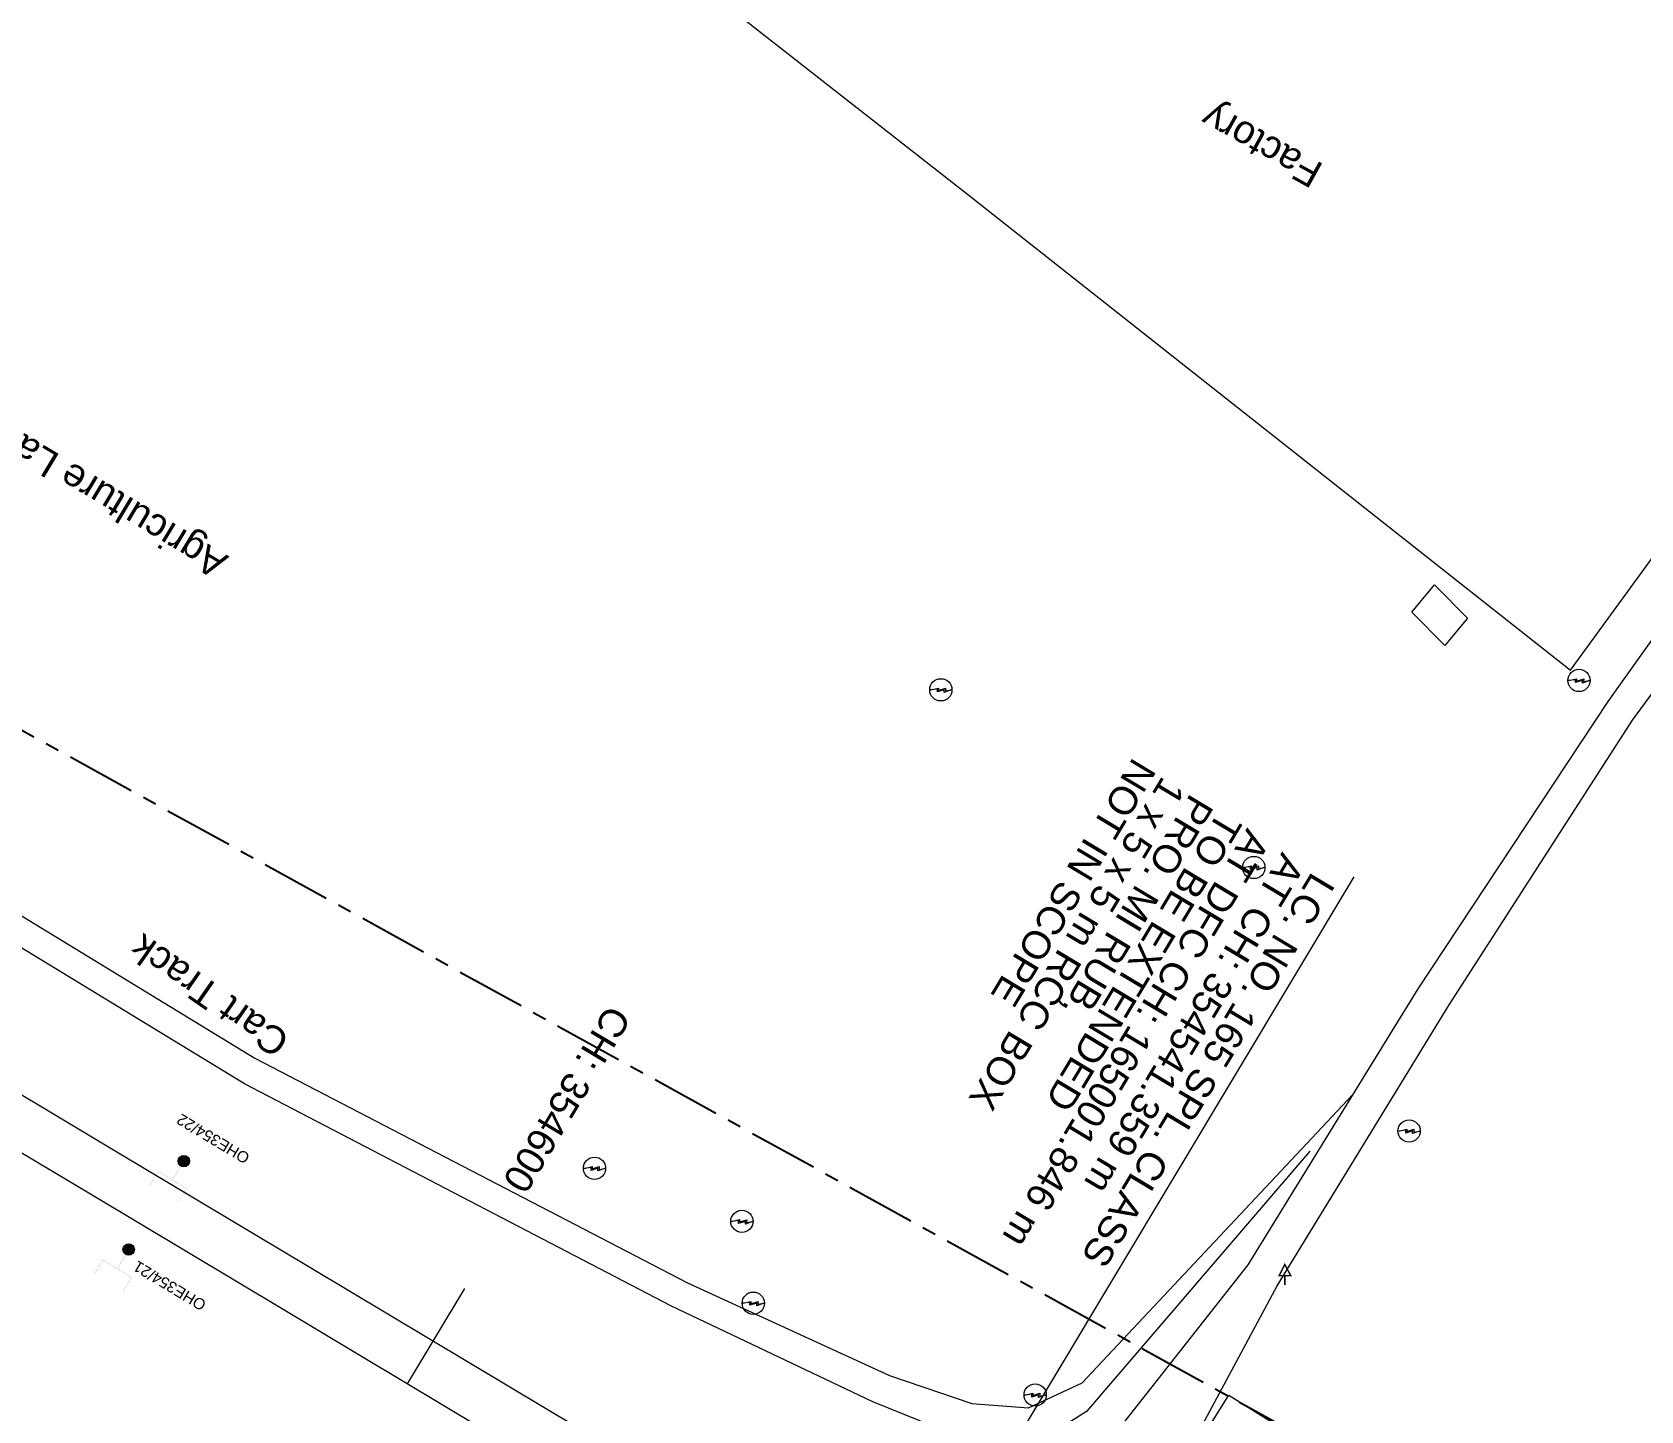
# Model space of a CAD drawing. Header units: metres. Extents: x 593168 to 611286, y 3401475 to 3412398.
# Drawn here: x 598720.4 to 598865, y 3409003.7 to 3409127.6 of the extents above; entities that cross this region are included whole.
import ezdxf

# ---------------------------------------------------------------- set-up
doc = ezdxf.new("R2010")
doc.units = ezdxf.units.M
doc.header["$MEASUREMENT"] = 0
doc.linetypes.add('CENTER', pattern=[2, 1.25, -0.25, 0.25, -0.25])
for name, color, linetype, lineweight in [('Cart Track', 34, 'Continuous', 0), ('Compound Wall', 251, 'Continuous', 0), ('Electric Pole', 251, 'Continuous', 0), ('Existing IR Chainage', 7, 'Continuous', 0), ('Existing IR Track', 143, 'Continuous', 0), ('LC DETAILS IN PLAN', 7, 'Continuous', 0), ('OHE MAST', 8, 'Continuous', 0), ('OHE MAST TEXT', 8, 'Continuous', 0), ('Residential Building Pucca', 251, 'Continuous', 0), ('Side Details', 251, 'Continuous', 0), ('Sign Board', 251, 'Continuous', 0), ('Subroad Edge', 34, 'Continuous', 0), ('Text1', 251, 'Continuous', 0), ('TOPOSTYLEREMARK', 251, 'Continuous', 0)]:
    doc.layers.add(name, color=color, linetype=linetype, lineweight=lineweight)
doc.layers.add('Existing Railway Boundary', color=7, linetype='CENTER')
doc.styles.get("Standard").update_dxf_attribs({"font": 'arial_0.ttf'})
doc.styles.add('Style-Arial', font='arial_0.ttf')

# ---------------------------------------------------------------- blocks, each defined once
blk = doc.blocks.new('EP')
blk.add_hatch(color=8).paths.add_polyline_path([(-0.21, -0.05), (-0.21, 0.16), (-0.93, -0.01), (-0.31, 0.07), (-0.31, -0.19), (0.31, 0), (0.31, -0.24), (0.94, -0.01), (0.41, -0.1), (0.43, 0.15)])
at = {"color": 8}
for p, q in [((-0.93, -0.01), (-0.21, 0.16)), ((-0.31, 0.07), (-0.93, -0.01)), ((-0.31, -0.19), (-0.31, 0.07)), ((0.31, 0), (-0.31, -0.19)), ((-0.21, 0.16), (-0.21, -0.05)), ((-0.21, -0.05), (0.43, 0.15)), ((0.31, -0.24), (0.31, 0)), ((0.43, 0.15), (0.41, -0.1)), ((0.94, -0.01), (0.31, -0.24)), ((0.41, -0.1), (0.94, -0.01))]:
    blk.add_line(p, q, dxfattribs=at)
blk.add_circle((0, 0), 1, dxfattribs=at)
blk = doc.blocks.new('TSB')
at = {"const_width": 0.132}
blk.add_lwpolyline([(-0.51, 0.84), (0.54, 0.84), (0, 1.85)], close=True, dxfattribs=at)
at = {"const_width": 0.142}
blk.add_lwpolyline([(0, 0.84), (0, 0)], dxfattribs=at)
blk = doc.blocks.new('OHE MAST')
h = blk.add_hatch(color=256)
h.dxf.hatch_style = 1
edge = h.paths.add_edge_path()
edge.add_arc((0, 0), 0.514, 0, 360)
at = {"const_width": 0.01}
for points in [[(1.5, 3.5), (1.5, 2), (-1.5, 2), (-1.5, 3.5)], [(0, 2), (0, 0)]]:
    blk.add_lwpolyline(points, dxfattribs=at)
blk.add_circle((0, 0), 0.514)

msp = doc.modelspace()

# ---------------------------------------------------------------- linework, layer by layer
at = {"layer": 'Cart Track'}
for points in [[(598587.8079, 3409127.4558, 257.0758), (598616.2726, 3409110.039, 257.1877), (598646.6865, 3409091.6007, 257.1378), (598676.4327, 3409073.8503, 257.1987), (598709.7278, 3409054.1261, 257.2877), (598740.4329, 3409035.426, 257.2367), (598779.2926, 3409015.2284, 257.2487), (598797.464, 3409006.9027, 257.1348), (598804.8632, 3409004.3895, 257.1108), (598809.9324, 3409003.9837, 257.1378), (598814.7774, 3409006.2391, 257.2787), (598839.0549, 3409032.1297, 258.3874)], [(598835.2392, 3409027.0533, 258.1215), (598815.1471, 3409003.656, 257.5106), (598810.8887, 3409000.9361, 257.3297), (598804.5441, 3409001.0495, 257.1837), (598795.9563, 3409004.5215, 257.0858), (598777.8583, 3409013.1316, 257.1907), (598739.5138, 3409033.1076, 257.4247), (598707.8777, 3409052.3633, 257.3417), (598675.1978, 3409071.5886, 257.1857), (598645.6025, 3409089.5959, 257.1727), (598615.1663, 3409108.1204, 257.2157), (598586.0484, 3409125.6456, 257.2367)]]:
    msp.add_polyline3d(points, dxfattribs=at)
at = {"layer": 'Compound Wall'}
for points in [[(598733.8164, 3409168.3603, 257.5316), (598804.468, 3409113.0519, 257.3647), (598858.6602, 3409070.2884, 257.4697)], [(598858.6602, 3409070.2884, 257.4697), (598882.2951, 3409102.7338, 257.8675), (598881.9912, 3409102.8747, 257.8675)]]:
    msp.add_polyline3d(points, dxfattribs=at)
at = {"layer": 'Existing IR Chainage', "color": 7, "linetype": 'Continuous', "lineweight": 13, "flags": 128}
msp.add_lwpolyline([(598759.2534, 3409014.7169), (598754.1166, 3409006.1371)], dxfattribs=at)
at = {"layer": 'Existing IR Track', "flags": 128}
for points in [[(598955.2016, 3408891.2202), (598934.5639, 3408903.565), (598915.1942, 3408915.1242), (598895.0501, 3408927.1457), (598880.6638, 3408935.7542), (598865.6503, 3408944.738), (598848.7221, 3408954.85), (598831.1291, 3408965.359), (598813.8627, 3408975.6723), (598795.8417, 3408986.4364), (598779.2251, 3408996.3638), (598763.1866, 3409005.9459), (598745.3563, 3409016.6077), (598728.1843, 3409026.8757), (598712.5143, 3409036.2397), (598696.6612, 3409045.7137), (598678.822, 3409056.4557), (598654.2954, 3409071.0582), (598629.6031, 3409085.7596), (598615.3422, 3409094.2965), (598601.2624, 3409102.7251), (598582.7189, 3409113.8003), (598565.1242, 3409124.3088)], [(598952.7177, 3408887.2786), (598932.0591, 3408899.8251), (598912.7989, 3408911.3331), (598892.9227, 3408923.2091), (598878.2637, 3408931.9585), (598863.4704, 3408940.7881), (598846.311, 3408951.0352), (598828.9805, 3408961.3845), (598811.4519, 3408971.8575), (598792.9666, 3408982.9021), (598776.8204, 3408992.5565), (598760.7156, 3409002.1861), (598742.9617, 3409012.8156), (598725.8041, 3409023.0881), (598710.1228, 3409032.4555), (598694.201, 3409041.9665), (598676.467, 3409052.5075), (598651.86, 3409067.2042), (598626.949, 3409082.0825), (598612.9303, 3409090.4789), (598598.8679, 3409098.9015), (598580.306, 3409109.9806), (598562.7555, 3409120.4559)]]:
    msp.add_lwpolyline(points, dxfattribs=at)
at = {"layer": 'Existing Railway Boundary', "ltscale": 5}
msp.add_lwpolyline([(600068.3432, 3408361.2078), (600130.6112, 3408459.8878), (599836.1292, 3408634.1143), (599768.1577, 3408518.5779), (599661.815, 3408580.4349), (599612.2027, 3408612.2329), (599553.6452, 3408693.0476), (599543.655, 3408685.9527), (599543.655, 3408683.2921), (599530.154, 3408666.7376), (599508.5547, 3408629.4251), (598272.8019, 3409311.3517), (598226.2603, 3409339.3887), (598151.2488, 3409384.2728), (597917.699, 3409525.8316), (597735.9935, 3409630.0193)], dxfattribs=at)
at = {"layer": 'LC DETAILS IN PLAN', "lineweight": 13, "flags": 128}
msp.add_lwpolyline([(598804.446, 3408976.043), (598814.8546, 3408993.581), (598807.1382, 3408998.1914), (598839.1956, 3409051.7183)], dxfattribs=at)
at = {"layer": 'Residential Building Pucca'}
msp.add_polyline3d([(598846.4335, 3409077.9469, 257.4407), (598849.3929, 3409074.9544, 257.3847), (598847.3541, 3409072.4971, 257.4647), (598844.3944, 3409075.4898, 257.4647)], close=True, dxfattribs=at)
at = {"layer": 'Subroad Edge'}
for points in [[(598717.6052, 3408896.3842, 257.8744), (598725.4041, 3408902.3569, 257.8585), (598742.2361, 3408914.7562, 257.8945), (598775.4324, 3408942.6162, 258.2974), (598788.4568, 3408959.8904, 259.756), (598796.6394, 3408970.8253, 260.7987), (598805.8902, 3408983.0865, 260.9346), (598812.2023, 3408994.6275, 260.5048), (598829.6746, 3409016.834, 258.9942), (598844.9453, 3409041.6331, 258.1864), (598862.0201, 3409067.4698, 257.8166), (598898.8346, 3409119.1303, 257.7442)], [(598720.6803, 3408894.743, 257.9161), (598727.0823, 3408899.6587, 257.8945), (598743.8996, 3408912.0644, 257.8915), (598778.8122, 3408939.0313, 258.2534), (598794.6744, 3408955.5581, 259.781), (598802.3469, 3408966.6763, 260.7987), (598802.4275, 3408966.8876, 260.8547), (598810.696, 3408980.2322, 260.9306), (598818.7038, 3408989.6578, 260.6277), (598832.2879, 3409014.9594, 259.0012), (598847.7356, 3409040.1895, 258.0675), (598864.2136, 3409065.7878, 257.7846), (598901.2991, 3409116.1903, 257.7626)]]:
    msp.add_polyline3d(points, dxfattribs=at)
at = {"layer": 'TOPOSTYLEREMARK', "linetype": 'Continuous'}
msp.add_lwpolyline([(598846.1108, 3408993.7659), (598839.4083, 3408983.0396), (598821.2358, 3408994.395), (598827.9383, 3409005.1213)], close=True, dxfattribs=at)

# ---------------------------------------------------------------- block references
at = {"layer": 'Electric Pole', "xscale": 0.9997078269580061, "yscale": 0.9997078269580061, "zscale": 0.9997078269580061}
for p in [(598802.0673, 3409068.5106, 257.2827), (598859.4047, 3409069.3497, 257.4876), (598830.1956, 3409052.5402, 256.9528), (598844.1475, 3409028.8691, 258.1864), (598770.9472, 3409025.521, 257.1168), (598784.1932, 3409020.7505, 256.6039), (598785.2121, 3409013.3933, 256.8468), (598810.5449, 3409005.1495, 256.9468)]:
    msp.add_blockref('EP', p, dxfattribs=at)
at = {"layer": 'OHE MAST', "rotation": 149.0208306544456}
for p in [(598734.0468, 3409026.1638), (598729.0952, 3409018.2147)]:
    msp.add_blockref('OHE MAST', p, dxfattribs=at)
at = {"layer": 'Sign Board', "xscale": 0.9997078269580061, "yscale": 0.9997078269580061, "zscale": 0.9997078269580061}
msp.add_blockref('TSB', (598832.9764, 3409015.021, 258.8083), dxfattribs=at)

# ---------------------------------------------------------------- texts
at = {"layer": 'Cart Track'}
msp.add_text('Cart Track', height=2.5, rotation=145.065148, dxfattribs=at).set_placement((598743.7305, 3409037.3757, 156.3202))
at = {"layer": 'Existing IR Chainage', "color": 7, "lineweight": 0, "insert": (598763.6753, 3409023.7247), "char_height": 2.5, "attachment_point": 6, "rotation": 239.090467, "line_spacing_factor": 0.60036, "style": 'Style-Arial'}
msp.add_mtext('CH: 354600', dxfattribs=at)
at = {"layer": 'LC DETAILS IN PLAN', "color": 10, "style": 'Style-Arial'}
for s, p in [('NOT IN SCOPE', (598819.3694, 3409062.5355)), ('1 x 5 x 5 m RCC BOX', (598821.9938, 3409060.8587)), ('PRO. MI RUB,', (598824.5316, 3409059.2923)), ('TO BE EXTENDED', (598827.0693, 3409057.7258)), ('AT DFC CH: 165001.846 m', (598829.6071, 3409056.1594))]:
    msp.add_text(s, height=2.5, rotation=239, dxfattribs=at).set_placement(p)
at = {"layer": 'LC DETAILS IN PLAN', "style": 'Style-Arial'}
for s, p in [('AT CH: 354541.359 m', (598832.7461, 3409054.0069)), ('LC. NO. 165 SPL. CLASS', (598835.4245, 3409052.2522))]:
    msp.add_text(s, height=2.5, rotation=239, dxfattribs=at).set_placement(p)
at = {"layer": 'OHE MAST TEXT'}
for s, p in [('OHE354/22', (598740.0697, 3409026.7113, 260.338)), ('OHE354/21', (598736.1517, 3409013.5092, 260.541))]:
    msp.add_text(s, height=1, rotation=149, dxfattribs=at).set_placement(p)
at = {"layer": 'Side Details'}
msp.add_text('Agriculture Land', height=2.5, rotation=149, dxfattribs=at).set_placement((598738.176, 3409080.4751, 258.8123))
at = {"layer": 'Text1'}
msp.add_text('Factory', height=2.5, rotation=151.044359, dxfattribs=at).set_placement((598836.5763, 3409115.6756, 156.3202))

doc.saveas('drawing.dxf')
